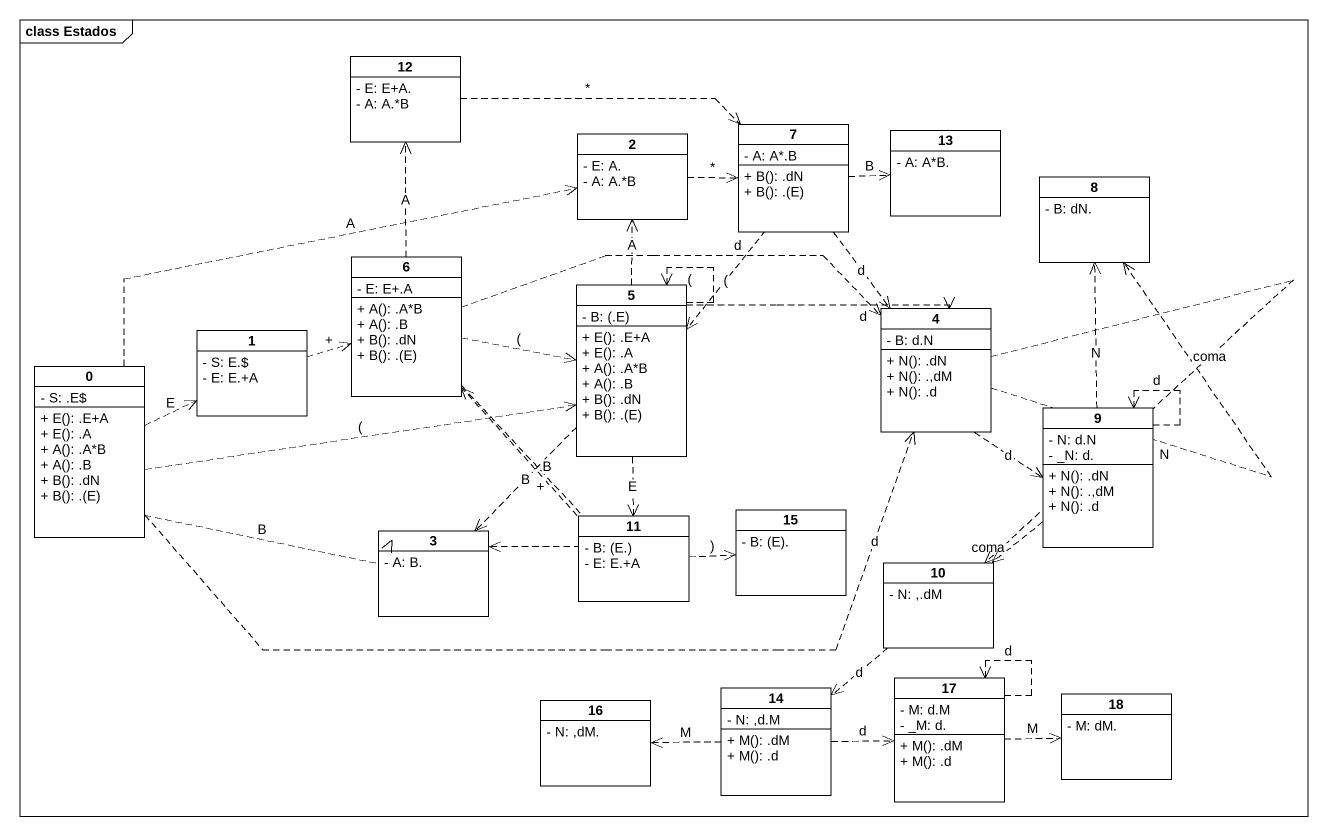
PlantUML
@startuml
mainframe class Estados
hide circle
hide empty members
skinparam classAttributeIconSize 0
class "12" as c12 {
  - E: E+A.
  - A: A.*B
}
class "2" as c2 {
  - E: A.
  - A: A.*B
}
class "7" as c7 {
  - A: A*.B
  + B(): .dN
  + B(): .(E)
}
class "13" as c13 {
  - A: A*B.
}
class "8" as c8 {
  - B: dN.
}
class "6" as c6 {
  - E: E+.A
  + A(): .A*B
  + A(): .B
  + B(): .dN
  + B(): .(E)
}
class "5" as c5 {
  {field} - B: (.E)
  + E(): .E+A
  + E(): .A
  + A(): .A*B
  + A(): .B
  + B(): .dN
  + B(): .(E)
}
class "4" as c4 {
  - B: d.N
  + N(): .dN
  + N(): .,dM
  + N(): .d
}
class "0" as c0 {
  - S: .E$
  + E(): .E+A
  + E(): .A
  + A(): .A*B
  + A(): .B
  + B(): .dN
  + B(): .(E)
}
class "1" as c1 {
  - S: E.$
  - E: E.+A
}
class "9" as c9 {
  - N: d.N
  - _N: d.
  + N(): .dN
  + N(): .,dM
  + N(): .d
}
class "3" as c3 {
  - A: B.
}
class "11" as c11 {
  {field} - B: (E.)
  - E: E.+A
}
class "15" as c15 {
  {field} - B: (E).
}
class "10" as c10 {
  - N: ,.dM
}
class "16" as c16 {
  - N: ,dM.
}
class "14" as c14 {
  - N: ,d.M
  + M(): .dM
  + M(): .d
}
class "17" as c17 {
  - M: d.M
  - _M: d.
  + M(): .dM
  + M(): .d
}
class "18" as c18 {
  - M: dM.
}
c12 .right.> c7 : *
c2 .right.> c7 : *
c7 .right.> c13 : B
c7 ..> c5 : (
c7 ..> c4 : d
c6 .up.> c12 : A
c6 .right.> c5 : (
c6 .right.> c4 : d
c6 ..> c3 : B
c5 .up.> c2 : A
c5 ..> c5 : (
c5 .right.> c4 : d
c5 ..> c3 : B
c5 ..> c11 : E
c4 .up.> c8 : N
c4 ..> c9 : d
c4 ..> c10 : coma
c0 .right.> c2 : A
c0 .right.> c5 : (
c0 .right.> c4 : d
c0 .right.> c1 : E
c0 .right.> c3 : B
c1 .right.> c6 : +
c9 .up.> c8 : N
c9 ..> c9 : d
c9 ..> c10 : coma
c11 .up.> c6 : +
c11 .right.> c15 : )
c10 ..> c14 : d
c14 .left.> c16 : M
c14 .right.> c17 : d
c17 ..> c17 : d
c17 .right.> c18 : M
@enduml
